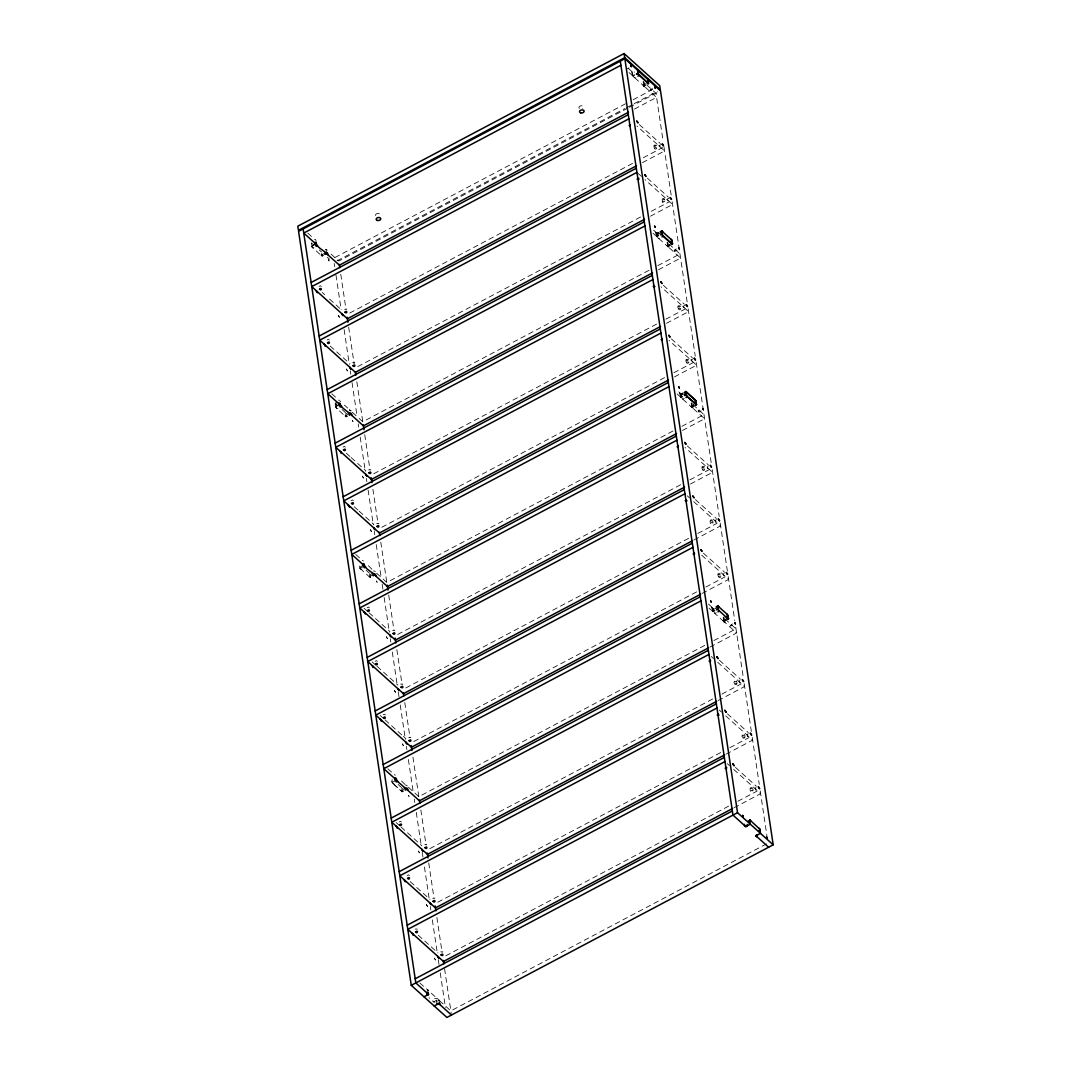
<?xml version="1.0" encoding="UTF-8"?>
<svg xmlns="http://www.w3.org/2000/svg" width="1071" height="1071" viewBox="0 0 1071 1071"><rect width="100%" height="100%" fill="white"/><g stroke="black" fill="none" stroke-linecap="round" stroke-linejoin="round"><path stroke-width="0.75" stroke-dasharray="5 3.75" d="M345.866 413.714L349.146 412.281M377.139 582.209L376.523 581.044M652.413 88.264L650.244 90.205L653.056 89.482M321.367 286.426L320.336 285.689L319.091 286.479M329.373 339.989L328.342 339.253L327.11 339.962M345.384 447.116L344.46 446.379L343.122 447.089M353.39 500.666L352.466 499.943L351.127 500.652M369.388 607.793L368.478 607.056L367.139 607.766M377.394 661.356L376.363 660.62L375.145 661.329M385.399 714.919L384.596 714.196L383.177 714.812M664.435 199.059C662.829 199.072 660.526 202.151 663.94 202.633C666.912 201.709 663.163 196.1 662.173 199.42M720.877 576.734C719.886 579.157 717.155 575.944 720.06 576.091C724.88 575.663 715.147 569.611 718.641 577.162M328.395 259.704L329.038 260.922M329.105 260.869L328.489 259.677M674.128 250.172L674.743 251.377L677.073 250.159M674.837 251.324L674.261 250.159L676.43 248.941M701.09 410.849C698.841 413.982 696.833 409.631 700.434 409.631M681.451 396.698L682.481 399.148L684.235 398.452M408.439 795.311L409.082 796.529L408.546 795.298M650.833 90.62L650.217 89.455M686.431 304.552L682.95 306.426L684.195 307.953M694.436 358.116L690.956 359.99L692.187 361.503M698.212 410.822L698.854 412.014M335.718 406.244L336.562 408.546L337.927 408.292M346.228 416.833L346.83 416.07M399.148 822.019L400.38 821.31L401.424 821.952M407.154 875.569L408.386 874.86L409.417 875.516M667.514 243.813L668.13 243.01M713.46 610.939L714.812 613.455M376.416 581.071L377.072 582.289M662.414 143.875L658.933 145.736L660.178 147.343M707.114 467.023C708.882 472.083 705.722 464.198 710.434 465.229M730.864 626.254L730.261 625.062M323.656 255.434L322.13 256.237L322.532 255.527M369.736 574.739L370.205 577.564L370.847 576.747M669.388 245.701A1.419 0.937 -8.5 0 0 667.849 246.625L669.415 245.393M391.745 781.161L392.602 783.477L393.967 783.209M344.608 309.278L346.83 309.224M352.613 362.828L354.836 362.774M415.187 929.052L417.422 929.079M634.581 74.716C631.836 74.635 634.233 79.495 635.92 77.232M405.173 787.198L401.893 788.604M368.665 469.874L370.847 469.901M376.671 523.438L378.853 523.465M392.682 630.565L394.864 630.578M400.688 684.115L402.843 684.074M408.68 737.678L410.849 737.638M670.419 197.425L666.938 199.3L668.184 200.826M715.12 520.586C716.874 525.633 713.755 517.775 718.44 518.792M739.003 681.317C741.36 686.511 737.169 677.983 742.457 679.483M747.089 734.826C749.151 740.007 745.403 731.761 750.463 733.046M755.095 788.39C757.277 793.718 753.301 784.976 758.469 786.596M658.598 235.406C655.867 235.312 658.237 240.199 659.937 237.909M424.745 844.724L426.86 844.751M432.751 898.288L434.866 898.315M440.757 951.851L442.872 951.878M313.308 245.192L311.607 246.089L311.875 246.919L322.09 256.25L321.702 253.372M336.829 402.589C334.433 401.946 334.928 406.364 336.709 404.249M345.746 414.075L346.12 416.927L347.66 416.11M658.545 232.367L656.992 233.21A1.419 0.937 -8.5 0 0 658.678 232.501M658.464 269.772L680.594 258.057L668.973 247.588A1.419 0.937 -8.5 0 1 667.849 246.625L669.388 245.888M370.191 577.577L359.963 568.313L359.628 567.456L361.342 566.546M682.562 393.057L680.928 394.356L681.464 396.685L682.896 395.935M403.7 791.041L402.134 791.857L402.87 790.987M725.415 620.805L723.849 621.635L723.273 617.766M438.347 1000.823L436.459 1001.358M723.072 574.15C725.187 579.224 721.479 571.405 726.446 572.356M626.736 69.026L629.012 67.821M315.128 243.733L311.607 246.143M633.322 75.867L634.46 75.265M313.91 247.602C311.621 249.423 310.871 244.375 314.82 245.42M324.433 253.412L321.019 255.219L322.09 256.25M634.782 77.835L642.734 84.997L647.286 82.587M645.371 85.198L643.858 86.001L645.398 84.703M334.942 257.522L625.785 103.633M633.162 99.737L652.359 89.576M337.03 260.869L624.929 108.546M626.401 107.769L657.407 91.37M627.927 108.077L338.784 261.056L328.328 251.645M629.4 107.287L659.375 91.437M634.447 109.081L656.577 97.381L644.956 86.912L644.381 83.043M349.748 313.053L632.988 163.194M643.31 157.732L662.494 147.584M642.453 162.645L664.582 150.931L637.031 126.124M357.754 366.617L640.994 216.757M651.315 211.295L669.014 201.924M650.458 216.208L672.588 204.494L645.037 179.674M335.196 403.941L336.053 403.486M657.46 236.008L656.911 233.719L658.625 232.822M657.259 234.683L660.673 232.876M335.732 406.23L339.146 404.423M335.611 406.779L337.325 405.869M657.34 236.544L658.759 235.794M336.013 403.78L335.33 403.392L335.946 407.636L338.838 406.11M667.447 243.867L668.023 243.559A1.419 0.937 -8.5 0 1 667.3 242.314M348.45 414.102L345.036 415.909L345.853 416.873L335.946 407.636M658.799 238.512L666.751 245.687L670.165 243.88M648.999 270.32L362.801 421.746L358.156 417.556M657.848 265.635L679.978 253.921L669.522 244.509M373.766 473.743L657.005 323.884M665.854 319.198L685.025 309.05M666.47 323.322L688.599 311.621L661.048 286.8M381.758 527.307L664.997 377.434M673.86 372.762L693.031 362.614M674.476 376.885L696.605 365.184L669.054 340.364M680.928 394.409L682.642 393.499M682.736 394.556L681.076 393.847A1.419 0.937 -8.5 0 1 679.951 392.95L676.457 389.817M361.944 568.969L360.887 569.437L359.936 568.353L359.548 565.555L360.686 564.993M681.276 395.36L684.69 393.552M364.301 564.497L359.628 567.402M681.357 397.234L682.776 396.484M359.91 568.286L362.841 566.787M692.027 404.236L692.147 403.7M369.736 574.766L373.15 572.958M373.605 574.176L369.04 576.586L370.138 577.604M682.816 399.202L690.768 406.364L694.182 404.557M693.406 406.565L691.879 407.368L693.419 406.07M673.003 430.997L386.818 582.423L376.363 572.998M681.866 426.312L703.982 414.611L693.526 405.186M682.481 430.448L704.611 418.734L692.991 408.279A1.419 0.937 -8.5 0 1 691.866 407.275L690.768 406.364M397.769 634.42L681.009 484.561M689.858 479.875L709.042 469.727M690.487 484.012L712.603 472.298L685.052 447.477M405.775 687.984L689.014 538.124M697.864 533.438L717.048 523.291M694.062 539.918L720.609 525.861L693.057 501.041M413.781 741.547L697.02 591.687M705.869 587.002L725.054 576.854M702.067 593.468L728.615 579.424L701.063 554.604M712.951 608.649L713.54 608.261L713.487 610.925L714.906 610.175M401.759 788.979L402.161 791.737L391.973 782.553L392.133 779.527M713.286 609.613L716.7 607.806M713.366 611.474L714.799 610.724M391.973 782.553L394.864 781.027M716.258 612.692L714.826 613.442L723.849 621.635M723.38 617.137A1.419 0.937 -8.5 0 0 724.25 618.369L723.474 618.784L724.17 617.94M393.111 783.664L401.063 790.826L405.614 788.43M722.818 620.671L727.089 618.302M724.023 621.073L725.723 620.163M732.457 623.871L730.288 625.812L733.113 625.089M408.386 787.252L418.841 796.663L705.026 645.237M713.875 640.565L736.005 628.851L725.549 619.426M710.073 647.031L736.62 632.988L725 622.519A1.419 0.937 -8.5 0 1 723.889 621.515A1.419 0.937 -8.5 0 1 725.549 620.631L724.933 616.494M429.792 848.66L713.032 698.801M721.881 694.115L741.065 683.967M718.079 700.595L744.626 686.538L717.075 661.731M437.798 902.224L721.037 752.364M729.887 747.678L749.071 737.531M726.084 754.158L752.632 740.101L725.08 715.294M445.804 955.787L729.043 805.928M737.892 801.242L757.077 791.094M734.09 807.721L760.638 793.665L733.086 768.844M438.454 1000.341C438.682 996.298 430.368 999.363 433.327 1001.372M766.555 843.881L450.851 1010.904L439.23 1000.448A1.419 0.937 -8.5 0 0 438.119 999.444A1.419 0.937 -8.5 0 0 436.459 1000.314L433.568 1001.84L429.029 997.663M435.04 1002.108L433.782 1002.269M659 145.683L660.004 146.7M667.005 199.233L668.05 200.371M683.017 306.36L684.101 307.591M691.023 359.923L692.134 361.248M643.751 86.028L642.774 85.064M657.059 233.157L658.143 234.174M691.772 407.395L691.866 407.382A1.419 0.937 -8.5 0 1 693.526 406.391L692.91 402.254M667.795 246.718L666.751 245.687M402.107 791.857L401.103 790.893M340.029 400.969L340.752 401.625M349.414 409.323L350.364 410.983M628.409 68.424L633.028 72.6L633.443 75.318M629.052 72.587L632.533 75.72A1.419 0.937 -8.5 0 0 635.036 76.269M639.374 124.651L660.272 143.487M647.379 178.214L668.277 197.037M638.048 173.395L641.435 176.434M653.605 230.185L655.934 232.273A1.419 0.937 -8.5 0 0 656.978 233.277L656.911 233.719M653.069 233.264L656.55 236.396A1.419 0.937 -8.5 0 0 659.053 236.959M663.391 285.341L684.289 304.164M671.383 338.891L692.294 357.727M677.073 393.941L680.567 397.087A1.419 0.937 -8.5 0 0 683.057 397.636M687.395 446.018L708.306 464.841M695.4 499.581L716.312 518.404M687.207 495.766L689.47 497.801M703.406 553.145L724.317 571.968M307.765 233.103L313.589 238.351M313.575 244.857L311.313 242.822L311.929 246.946M319.238 249.958L321.501 251.993M327.284 257.214L329.6 259.302M708.48 604.057L711.961 607.203A1.419 0.937 -8.5 0 0 713.581 608.167M709.096 608.194L712.576 611.327A1.419 0.937 -8.5 0 0 715.16 611.795M322.197 292.463L324.66 294.686M329.573 299.117L341.877 310.188M719.417 660.258L740.315 679.094M711.224 656.456L713.473 658.491M330.203 346.027L349.882 363.752M727.423 713.822L748.321 732.644M719.23 710.019L721.479 712.041M331.796 393.807L337.606 399.041M344.393 405.066L347.794 408.131M352.346 412.322L356.991 416.512M335.33 403.499L337.593 405.534M342.104 409.524L345.518 412.683M735.429 767.385L756.327 786.208M727.236 763.583L729.485 765.604M346.214 453.153L349.909 456.474M351.141 457.585L365.894 470.865M354.22 506.717L357.915 510.037M359.133 511.135L373.899 524.429M355.8 554.483L362.774 560.762A1.419 0.937 -8.5 0 1 363.471 560.95M368.411 565.742L374.381 571.66M366.121 570.2L369.535 573.36M364.086 608.288L367.768 611.621M369 612.719L389.911 631.555M372.092 661.851L375.774 665.171M377.005 666.282L397.903 685.119M380.085 715.415L383.779 718.735M385.011 719.846L402.227 735.349M403.459 736.46L405.909 738.669M401.558 781.013L406.391 785.846M387.822 768.737L394.797 775.016A1.419 0.937 -8.5 0 1 395.386 775.136M398.144 784.441L401.545 787.6M396.096 822.541L399.791 825.861M401.023 826.973L421.92 845.795M410.247 881.634L429.926 899.359M418.252 935.197L437.932 952.922M419.845 982.977L426.82 989.256A1.419 0.937 -8.5 0 1 427.664 990.675L428.735 990.688M431.305 993.205L436.995 998.333M704.838 469.459C704.008 467.652 701.103 470.651 703.848 470.464C708.279 468.027 699.55 462.806 702.603 469.982M734.693 684.356C737.879 686.457 737.611 678.96 734.693 680.634C732.979 684.382 734.626 683.178 736.875 683.78M752.391 787.935C749.379 785.726 749.218 792.901 752.297 791.697C754.439 788.35 752.07 788.644 750.222 788.591M656.831 148.173C655.613 146.205 653.216 149.458 655.934 149.07C660.151 146.285 651.422 141.8 654.582 148.615M654.194 145.924L655.519 146.312L656.403 145.348M664.81 201.656L663.351 201.228L662.588 202.165M680.821 308.783C679.268 306.868 677.394 310.443 680.165 309.693C683.82 305.837 675.279 303.307 678.586 309.291M678.211 306.614L679.536 307.002L680.433 306.105M688.827 362.346C687.354 360.499 685.333 363.886 688.064 363.283C692.094 360.084 683.392 356.362 686.591 362.855M702.228 467.291L703.553 467.679L704.423 466.715M712.402 520.198C709.497 517.855 709.203 525.044 712.175 523.933C714.397 521.323 712.148 520.6 710.234 520.854M712.844 523.023L711.372 522.594L710.609 523.532M742.658 737.852C745.536 740.128 745.911 733.126 742.979 734.077C740.57 737.397 742.765 736.902 744.88 737.343M723.179 617.15L723.594 618.235M667.193 242.287L667.554 243.264M691.197 402.964L691.585 404.048M321.902 254.724L322.251 255.688M345.92 415.401L346.254 416.324M369.937 576.091L370.258 576.948M401.96 790.331L402.308 791.335M686.19 360.097L687.542 360.566L688.439 359.655M720.408 573.761L719.672 574.779L718.199 574.337M736.42 680.888L735.683 681.892L734.211 681.464M742.216 735.027L743.582 735.482L744.452 734.519M752.886 790.907L751.614 790.344L750.637 791.335M667.983 246.143L667.246 242.836M692.013 406.873L691.264 403.513M643.979 85.56L643.229 81.771L655.961 93.244L663.123 141.198M663.966 146.807L671.276 195.765M672.173 201.736L687.341 303.24M688.184 308.863L695.253 356.148M696.19 362.426L711.318 463.623M712.202 469.553L719.217 516.53M720.207 523.103L727.37 571.097M728.213 576.667L734.786 620.698M735.777 627.311L743.194 676.926M744.184 683.539L751.347 731.48M752.217 737.357L759.259 784.4M760.223 790.907L766.916 835.648M668.585 245.005L668.973 247.588M692.602 405.695L692.991 408.279M724.612 619.935L725 622.519M682.763 393.338L682.722 393.084A1.419 0.937 -8.5 0 1 681.062 393.954M655.934 232.273L656.55 236.396L656.349 235.031M679.951 392.95L680.567 397.087M711.961 607.203L712.576 611.327M631.917 71.971L632.533 76.068M632.332 74.341L632.533 75.72L631.917 71.583A1.419 0.937 -8.5 0 0 634.581 71.958M655.934 232.648L656.55 236.758M679.951 393.338L680.554 397.435M711.974 607.578L712.576 611.675M340.765 274.283L345.96 309.01M348.677 327.204L354.113 363.578M356.83 381.758L362.761 421.452M364.742 434.679L369.923 469.393M372.895 489.233L378.076 523.96M380.794 542.154L386.725 581.834M388.706 595.061L393.9 629.788M396.859 649.628L402.053 684.342M404.771 702.536L409.965 737.263M412.924 757.103L418.855 796.784M420.836 810.011L426.017 844.738M428.735 862.918L433.929 897.645M436.888 917.486L442.082 952.213M444.559 968.746L451.226 1013.394M334.232 263.466L334.728 266.773M335.973 275.046L341.154 309.76M344.126 329.6L349.307 364.327M350.297 370.941L350.793 374.248M352.024 382.521L356.978 415.588M358.209 423.848L358.705 427.155M360.191 437.088L365.372 471.802M366.362 478.416L366.858 481.722M368.089 489.996L373.284 524.71M374.274 531.323L374.77 534.643M376.242 544.563L381.196 577.63M382.173 584.244L382.923 589.197M384.154 597.471L389.349 632.198M390.326 638.811L390.821 642.118M392.307 652.038L397.247 685.105M398.238 691.719L398.988 696.672M400.219 704.946L405.4 739.673M406.391 746.286L406.886 749.593M408.372 759.513L413.312 792.58M414.303 799.194L414.798 802.5M416.284 812.42L421.224 845.488M422.215 852.101L422.951 857.068M424.437 866.988L429.377 900.055M430.368 906.668L430.863 909.975M432.336 919.895L437.289 952.962M438.267 959.576L439.016 964.543M440.248 972.803L445.442 1007.53M439.03 999.765L439.391 1001.479M326.053 249.583L326.468 252.314M436.459 1000.314L436.607 1001.345M315.865 240.024L316.065 241.403M427.931 989.885L428.132 991.264M427.717 989.577L427.878 990.608M314.794 239.663L314.754 239.409A1.419 0.937 -8.5 0 1 315.53 239.636M338.797 400.34L338.757 400.085A1.419 0.937 -8.5 0 1 339.507 400.286M723.581 619.828L723.889 621.863M691.571 405.588L691.866 407.623M667.554 244.898L667.849 246.932M643.537 84.221L643.832 86.256M325.343 249.677A1.419 0.937 -8.5 0 1 327.191 250.346M644.956 86.912A1.419 0.937 -8.5 0 1 645.251 85.024M643.925 82.708A1.419 0.937 -8.5 0 1 643.256 81.677M375.693 215.539A2.303 1.499 -8.5 0 1 378.197 213.37A2.303 1.499 -8.5 0 1 379.75 215.579M579.451 108.399A2.303 1.499 -8.5 0 1 579.839 106.203A2.303 1.499 -8.5 0 1 583.079 106.257A2.303 1.499 -8.5 0 1 582.49 108.439M405.668 785.217A1.419 0.937 -8.5 0 1 407.221 785.86M373.511 571.004A1.419 0.937 -8.5 0 1 375.211 571.673M692.161 404.115A1.419 0.937 -8.5 0 1 691.331 402.95M349.427 410.34A1.419 0.937 -8.5 0 1 351.208 410.983M338.302 315.53L339.494 317.324L338.316 315.463M346.308 369.08L347.499 370.887L346.308 369.08M352.359 420.515L353.055 421.599L352.372 420.475M362.319 476.207L363.511 478.014L362.319 476.207M370.325 529.77L371.517 531.564L370.325 529.77M386.336 636.884L387.528 638.691L386.35 636.83M394.342 690.447L395.534 692.254L394.342 690.447M402.348 744.01L403.539 745.818L402.348 743.943M418.359 851.137L419.537 852.931L418.359 851.07M426.365 904.687L427.543 906.494L426.378 904.58M434.357 958.25L435.549 960.058L434.384 958.143"/><path stroke-width="1.5" d="M655.385 88.21L654.662 87.072L655.318 88.291M679.375 387.916L678.76 386.765M710.675 601.032L711.318 602.237L710.769 601.005M630.618 65.425L631.274 66.63M631.328 66.589L630.725 65.398M734.706 622.679L735.362 623.898M735.416 623.844L734.813 622.653M340.19 403.928C340.417 408.707 354.421 414.785 349.4 414.705M647.781 79.361L648.531 83.364L647.098 83.806M726.607 617.124L728.106 616.294L727.838 614.928L717.57 605.717L717.838 607.203M396.23 778.845L397.073 781L406.712 789.447M406.806 789.354L405.427 789.635M760.129 830.547L759.861 829.182L760.464 833.345L755.912 835.755A1.419 0.937 -8.5 0 0 757.023 836.759L756.836 835.474M749.62 819.944L749.861 821.444M678.679 247.762L679.322 248.967M678.653 386.778L679.295 387.997M648.45 83.565L637.874 73.457L636.455 74.207M661.557 230.774L661.811 232.273M316.253 243.144C315.918 247.883 330.939 253.988 325.102 254.175M679.375 248.941L678.746 247.736M364.274 564.511C363.966 569.277 378.96 575.368 373.123 575.542M719.069 715.053L717.222 714.973L718.146 713.835M687.047 500.813L685.199 500.719L686.016 499.622M654.957 286.626L653.23 286.546L653.886 285.408M624.085 53.55L297.805 226.182L298.421 230.319L624.701 57.687L660.352 89.803L659.736 85.667L624.085 53.55L624.701 57.687M624.848 58.718L298.581 231.349L411.264 985.333L446.915 1017.45L773.195 844.818L660.512 90.834L624.848 58.718L737.531 812.702L773.195 844.818M620.912 65.251L303.749 233.063L315.369 243.532A1.419 0.937 -8.5 0 1 315.356 245.379M636.576 73.658L637.874 73.417M314.727 244.429L316.159 243.679M316.186 246.397L317.618 245.647M637.914 76.175L639.333 75.425L648.383 83.605M325.035 253.064L326.173 252.461M628.543 112.201L339.413 265.193L327.793 254.724A1.419 0.937 -8.5 0 0 325.142 254.336M311.139 282.503L628.302 114.677M628.918 118.814L311.755 286.626L347.419 318.756L636.549 165.764M319.145 336.053L636.308 168.241M636.924 172.377L319.76 340.19L355.411 372.306L644.555 219.327M327.137 389.616L644.314 221.804M644.929 225.941L327.766 393.753L339.387 404.222A1.419 0.937 -8.5 0 1 339.36 406.056M660.044 232.059L661.463 231.309M661.276 232.527L662.708 231.764L661.691 230.734M660.579 234.348L662.012 233.598L662.802 235.888L671.986 244.148L672.534 243.679L671.115 244.483M338.744 405.119L340.163 404.369M660.472 234.897L661.891 234.134M340.203 407.087L341.636 406.337M661.932 236.865L663.351 236.115M670.7 241.658L672.119 240.908L670.741 238.913M670.58 242.207L672.119 240.948M349.052 413.754L350.471 412.991L350.819 413.955M652.56 272.891L363.417 425.87L351.797 415.401A1.419 0.937 -8.5 0 0 349.226 414.932M335.143 443.18L652.319 275.367M652.935 279.504L335.772 447.317L371.423 479.433L660.566 326.454M343.148 496.743L660.325 328.931M660.941 333.054L343.764 500.88L379.429 532.997L668.572 380.004M351.154 550.307L668.331 382.494M668.947 386.618L351.77 554.43L363.39 564.899A1.419 0.937 -8.5 0 1 363.377 566.746M684.061 392.749L685.935 391.504L695.213 399.844L696.137 401.933L694.597 402.883M685.293 393.204L686.712 392.455M684.597 395.025L686.029 394.275L687.341 396.805M362.761 565.796L364.18 565.046M684.476 395.574L685.909 394.824M364.22 567.764L365.639 567.014M685.935 397.542L687.368 396.792L696.565 404.463L694.851 405.32M694.704 402.335L696.137 401.585M373.069 574.431L374.207 573.828M676.577 433.568L387.434 586.56L375.814 576.091A1.419 0.937 -8.5 0 0 373.23 575.622M359.16 603.87L676.337 436.044M676.952 440.181L359.776 607.993L395.44 640.11L684.583 487.131M367.166 657.42L684.342 489.608M684.958 493.744L367.781 661.557L403.446 693.673L692.589 540.694M375.171 710.983L692.335 543.171M692.964 547.308L375.787 715.12L411.451 747.237L700.595 594.258M383.177 764.547L700.34 596.734M700.956 600.858L383.793 768.683L395.413 779.139A1.419 0.937 -8.5 0 1 395.4 780.987M716.071 606.989L717.503 606.24M717.316 607.444L718.735 606.695L717.637 605.677M716.619 609.279C717.342 606.936 720.422 612.21 717.958 611.782M394.784 780.036L396.203 779.286M716.499 609.814L717.918 609.064M396.243 782.017L397.662 781.254M726.727 616.588L728.146 615.825M405.092 788.671L406.511 787.921M726.861 619.56L728.575 618.663L728.226 617.699M708.6 647.808L419.457 800.8L407.837 790.331A1.419 0.937 -8.5 0 0 405.253 789.863M391.183 818.11L708.346 650.298M708.962 654.421L391.799 822.233L427.463 854.363L716.606 701.371M399.188 871.674L716.352 703.848M716.968 707.985L399.804 875.797L435.469 907.913L724.598 754.935M407.194 925.224L724.357 757.411M724.973 761.548L407.81 929.36L443.474 961.477L732.604 808.498M415.2 978.787L732.363 810.975M411.264 985.333L737.531 812.702M748.093 821.229L749.513 820.48M749.325 821.698L750.758 820.935L749.767 819.917L759.848 829.208L758.763 828.084M423.996 996.806L428.547 994.397A1.419 0.937 -8.5 0 0 427.436 993.393L427.235 992.094M758.75 830.828L760.169 830.079M758.629 831.377L760.049 830.614M434.183 1005.977L438.735 1003.567L451.48 1015.04M638.865 179.54L637.084 179.085L638.878 178.295M639.226 75.452L638.182 74.354L637.593 70.191M726.714 613.857L728.575 618.663M749.66 819.917L750.276 824.175L745.724 826.571L732.979 815.111L620.296 61.127M710.515 661.731L709.136 661.048L710.609 660.272M726.633 768.831L725.134 768.175L726.727 767.412M678.385 447.517L677.113 446.808L678.465 446.018M694.503 554.617L693.124 553.921L694.597 553.145M662.373 340.391L661.102 339.681L662.454 338.891M630.324 124.651L629.079 125.441L630.23 126.164M768.643 847.228L755.912 835.755A1.419 0.937 -8.5 0 1 757.572 834.871M727.343 618.195L728.4 619.225L718.253 609.921L717.637 605.798M648.183 82.092L648.504 82.949M672.2 242.769L672.521 243.639M696.217 403.459L696.552 404.423M685.788 392.896L685.467 391.906M326.615 252.636L326.816 253.318M747.183 824.402L747.384 825.701A1.419 0.937 -8.5 0 1 745.724 826.571A1.419 0.937 -8.5 0 1 744.599 825.567L744.412 824.282M339.279 264.363L339.775 267.67M347.191 317.27L347.928 322.237M355.344 371.838L355.84 375.145M363.256 424.759L363.993 429.712M371.168 477.666L371.905 482.619M379.321 532.233L379.817 535.54M387.22 585.141L387.97 590.094M395.132 638.048L395.868 643.015M403.285 692.616L403.78 695.922M411.197 745.523L411.933 750.49M419.35 800.091L419.845 803.397M427.262 852.998L427.998 857.965M435.161 905.919L435.91 910.872M443.314 960.473L443.809 963.78M327.378 252.743L327.793 254.724M351.395 413.433L351.797 415.401M375.412 574.11L375.814 576.091M407.435 788.35L407.837 790.331M439.445 1002.603L439.86 1004.571A1.419 0.937 -8.5 0 0 438.735 1003.567A1.419 0.937 -8.5 0 0 437.075 1004.451L436.848 1002.898M316.079 242.568L316.266 243.853M340.096 403.245L340.283 404.543M364.1 563.935L364.301 565.22M396.123 778.175L396.31 779.46M428.146 992.415L428.333 993.701M315.169 242.247L315.369 243.532M339.186 402.924L339.387 404.222M363.203 563.614L363.39 564.899M395.226 777.854L395.413 779.139M426.686 993.982L426.887 995.267A1.419 0.937 -8.5 0 0 428.547 994.397L415.816 982.924L303.133 228.94M316.253 290.776L317.444 292.584L316.253 290.776M324.259 344.34L325.437 346.134L324.259 344.34M341.716 313.723L342.907 315.517L341.716 313.723M340.27 451.453L341.448 453.261L340.27 451.453M349.722 367.273L350.913 369.08L349.722 367.273M348.262 505.017L349.454 506.824L348.262 505.017M365.733 474.399L366.925 476.207L365.747 474.333M364.274 612.143L365.465 613.937L364.287 612.077M373.739 527.963L374.93 529.77L373.752 527.896M372.28 665.707L373.471 667.501L372.293 665.64M380.285 719.257L381.477 721.064L380.285 719.257M389.75 635.09L390.942 636.884L389.764 635.023M397.756 688.64L398.948 690.447L397.769 688.586M396.297 826.384L397.488 828.191L396.324 826.263M405.762 742.203L406.953 744.01L405.789 742.083M404.303 879.947L405.494 881.741L404.329 879.827M412.308 933.51L413.5 935.304L412.335 933.39M421.773 849.33L422.951 851.124L421.773 849.263M429.779 902.893L430.957 904.687L429.792 902.773M437.785 956.443L438.963 958.25L437.798 956.336M636.83 121.157L638.021 122.951L636.843 121.09M644.836 174.72L646.027 176.514L644.849 174.653M654.595 226.222L655.278 227.32L654.595 226.182M662.306 144.103L663.498 145.897L662.32 144.036M660.847 281.834L662.039 283.641L660.861 281.78M670.312 197.653L671.504 199.46L670.312 197.6M668.853 335.397L670.044 337.204L668.88 335.277M686.324 304.78L687.502 306.587L686.337 304.659M684.864 442.524L686.056 444.318L684.878 442.403M694.329 358.343L695.507 360.137L694.343 358.223M692.87 496.074L694.048 497.881L692.87 496.02M702.656 408.56L703.339 409.644L702.683 408.466M700.876 549.637L702.054 551.445L700.876 549.584M710.327 465.457L711.519 467.264L710.354 465.35M718.333 519.02L719.525 520.827L718.333 519.02M716.874 656.764L718.065 658.558L716.874 656.764M726.339 572.583L727.53 574.391L726.339 572.583M724.88 710.327L726.071 712.121L724.88 710.327M732.885 763.877L734.077 765.685L732.885 763.877M742.35 679.71L743.542 681.504L742.35 679.71M742.645 815.392L743.341 816.477L742.645 815.392M750.356 733.26L751.547 735.067L750.356 733.26M758.362 786.824L759.553 788.631L758.362 786.824M766.689 837.04L767.372 838.138L766.702 836.973M319.506 289.237C321.876 291.754 322.05 286.64 319.519 289.157M327.512 342.8C329.788 345.29 330.27 340.257 327.552 342.64M344.969 312.183C347.379 314.754 347.486 309.412 344.969 312.183M343.51 449.927C345.772 452.511 346.335 447.196 343.51 449.927M352.975 365.747C355.211 368.344 355.826 362.922 352.975 365.747M351.516 503.477C353.751 506.074 354.394 500.733 351.516 503.477M368.986 472.86C371.142 475.511 371.865 470.102 368.986 472.86M367.527 610.604C369.977 613.134 370.071 607.833 367.527 610.604M376.992 526.423C379.147 529.061 379.817 523.665 376.992 526.423M375.533 664.167C378.076 666.671 377.956 661.423 375.533 664.167M383.538 717.731C386.229 720.207 385.6 715 383.538 717.731M393.003 633.55C395.467 636.08 395.413 630.846 393.003 633.55M401.009 687.113C403.258 689.711 403.794 684.329 401.009 687.113M399.55 824.844C401.665 827.414 402.642 822.14 399.563 824.764M409.015 740.663C411.036 743.301 412.014 737.999 409.028 740.597M407.556 878.407C409.738 881.018 410.461 875.609 407.556 878.407M415.561 931.971C417.556 934.595 418.6 929.307 415.575 931.89M425.026 847.79C427.423 850.294 427.637 845.139 425.04 847.71M433.032 901.354C435.174 903.911 436.084 898.676 433.045 901.273M441.024 954.917C443.541 957.434 443.608 952.092 441.024 954.917M671.785 240.051L661.597 230.867L662.213 235.004L672.401 244.175L671.785 240.051M695.802 400.728L685.614 391.544L686.23 395.681L696.418 404.865L695.802 400.728M377.367 220.439A2.303 1.499 -8.5 0 0 380.767 218.805A2.303 1.499 -8.5 0 0 377.313 217.815A2.303 1.499 -8.5 0 0 377.367 220.439M580.723 112.843A2.303 1.499 -8.5 0 0 584.123 111.21A2.303 1.499 -8.5 0 0 580.669 110.219A2.303 1.499 -8.5 0 0 580.723 112.843"/></g></svg>
